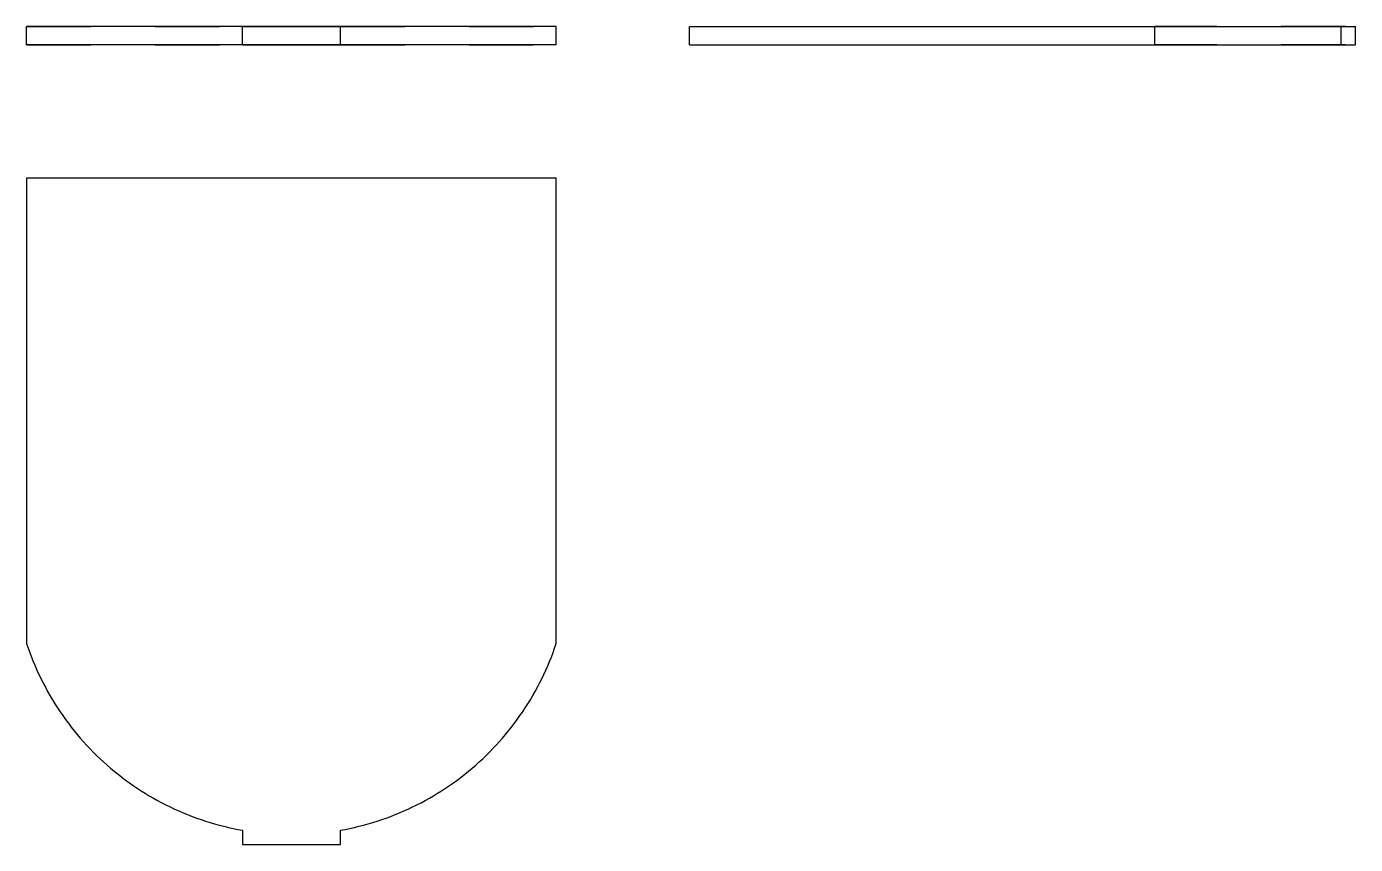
# Model space of a CAD drawing. Extents: x 0 to 2.07, y 0 to 1.27.
import ezdxf

# ---------------------------------------------------------------- set-up
doc = ezdxf.new("R2010")
doc.units = 0
doc.linetypes.add('HIDDEN', pattern=[0.051763, 0.034526, -0.017237])
for name, color, linetype in [('FRONT', 7, 'CONTINUOUS'), ('FRONT_HID', 7, 'HIDDEN'), ('LEFT', 7, 'CONTINUOUS'), ('LEFT_HID', 7, 'HIDDEN'), ('TOP', 7, 'CONTINUOUS')]:
    doc.layers.add(name, color=color, linetype=linetype)

msp = doc.modelspace()

# ---------------------------------------------------------------- linework, layer by layer
at = {"layer": 'FRONT'}
for p, q in [((0, 1.242298), (0, 1.270849)), ((0.823225, 1.270849), (0, 1.270849)), ((0.823225, 1.242298), (0.823225, 1.270849)), ((0.823225, 1.242298), (0, 1.242298))]:
    msp.add_line(p, q, dxfattribs=at)
at = {"layer": 'FRONT_HID', "linetype": 'HIDDEN'}
for p, q in [((0, 1.270849), (0.335476, 1.270849)), ((0.411612, 1.270849), (0, 1.270849)), ((0.335476, 1.242298), (0.335476, 1.270849)), ((0.335476, 1.270849), (0.411612, 1.270849)), ((0.335476, 1.242298), (0.335476, 1.270849)), ((0.335476, 1.270849), (0.411612, 1.270849)), ((0.411612, 1.270849), (0.487749, 1.270849)), ((0.411612, 1.270849), (0.487749, 1.270849)), ((0.823225, 1.270849), (0.411612, 1.270849)), ((0.487749, 1.242298), (0.487749, 1.270849)), ((0.487749, 1.242298), (0.487749, 1.270849)), ((0.487749, 1.270849), (0.823225, 1.270849)), ((0, 1.242298), (0.335476, 1.242298)), ((0.411612, 1.242298), (0, 1.242298)), ((0.335476, 1.242298), (0.411612, 1.242298)), ((0.335476, 1.242298), (0.411612, 1.242298)), ((0.411612, 1.242298), (0.487749, 1.242298)), ((0.411612, 1.242298), (0.487749, 1.242298)), ((0.823225, 1.242298), (0.411612, 1.242298)), ((0.487749, 1.242298), (0.823225, 1.242298))]:
    msp.add_line(p, q, dxfattribs=at)
at = {"layer": 'LEFT'}
for p, q in [((1.030274, 1.242298), (1.030274, 1.270849)), ((1.030274, 1.270849), (1.75357, 1.270849)), ((1.75357, 1.270849), (2.043594, 1.270849)), ((1.75357, 1.242298), (1.75357, 1.270849)), ((2.043594, 1.242298), (2.043594, 1.270849)), ((2.043594, 1.270849), (2.065522, 1.270849)), ((2.065522, 1.242298), (2.065522, 1.270849)), ((1.030274, 1.242298), (1.75357, 1.242298)), ((1.75357, 1.242298), (2.043594, 1.242298)), ((2.043594, 1.242298), (2.065522, 1.242298))]:
    msp.add_line(p, q, dxfattribs=at)
at = {"layer": 'LEFT_HID', "linetype": 'HIDDEN'}
for p, q in [((2.050327, 1.270849), (1.75357, 1.270849)), ((2.050327, 1.270849), (2.043594, 1.270849)), ((2.043594, 1.270849), (2.050327, 1.270849)), ((2.050327, 1.242298), (1.75357, 1.242298)), ((2.050327, 1.242298), (2.043594, 1.242298)), ((2.043594, 1.242298), (2.050327, 1.242298))]:
    msp.add_line(p, q, dxfattribs=at)
at = {"layer": 'TOP'}
for p, q in [((0, 1.035248), (0, 0.311953)), ((0.823225, 1.035248), (0, 1.035248)), ((0.823225, 0.311953), (0.823225, 1.035248)), ((0, 0.311953), (0.002394, 0.304963)), ((0.82083, 0.304963), (0.823225, 0.311953)), ((0.002394, 0.304963), (0.004907, 0.298015)), ((0.004907, 0.298015), (0.007538, 0.291111)), ((0.007538, 0.291111), (0.010286, 0.284253)), ((0.812939, 0.284253), (0.815687, 0.291111)), ((0.815687, 0.291111), (0.818318, 0.298015)), ((0.818318, 0.298015), (0.82083, 0.304963)), ((0.010286, 0.284253), (0.01315, 0.277442)), ((0.01315, 0.277442), (0.01613, 0.270682)), ((0.01613, 0.270682), (0.019224, 0.263973)), ((0.804, 0.263973), (0.807095, 0.270682)), ((0.807095, 0.270682), (0.810075, 0.277442)), ((0.810075, 0.277442), (0.812939, 0.284253)), ((0.019224, 0.263973), (0.022433, 0.257317)), ((0.022433, 0.257317), (0.025754, 0.250718)), ((0.025754, 0.250718), (0.029187, 0.244175)), ((0.794037, 0.244175), (0.79747, 0.250718)), ((0.79747, 0.250718), (0.800792, 0.257317)), ((0.800792, 0.257317), (0.804, 0.263973)), ((0.029187, 0.244175), (0.032731, 0.237693)), ((0.032731, 0.237693), (0.036385, 0.231271)), ((0.036385, 0.231271), (0.040148, 0.224913)), ((0.783076, 0.224913), (0.786839, 0.231271)), ((0.786839, 0.231271), (0.790493, 0.237693)), ((0.790493, 0.237693), (0.794037, 0.244175)), ((0.040148, 0.224913), (0.044019, 0.21862)), ((0.044019, 0.21862), (0.047996, 0.212393)), ((0.047996, 0.212393), (0.052078, 0.206235)), ((0.771146, 0.206235), (0.775229, 0.212393)), ((0.775229, 0.212393), (0.779206, 0.21862)), ((0.779206, 0.21862), (0.783076, 0.224913)), ((0.052078, 0.206235), (0.056265, 0.200148)), ((0.056265, 0.200148), (0.060555, 0.194132)), ((0.060555, 0.194132), (0.064947, 0.188191)), ((0.064947, 0.188191), (0.069439, 0.182325)), ((0.753785, 0.182325), (0.758278, 0.188191)), ((0.758278, 0.188191), (0.762669, 0.194132)), ((0.762669, 0.194132), (0.766959, 0.200148)), ((0.766959, 0.200148), (0.771146, 0.206235)), ((0.069439, 0.182325), (0.074031, 0.176537)), ((0.074031, 0.176537), (0.07872, 0.170828)), ((0.07872, 0.170828), (0.083506, 0.165199)), ((0.739719, 0.165199), (0.744504, 0.170828)), ((0.744504, 0.170828), (0.749194, 0.176537)), ((0.749194, 0.176537), (0.753785, 0.182325)), ((0.083506, 0.165199), (0.088387, 0.159653)), ((0.088387, 0.159653), (0.093362, 0.15419)), ((0.093362, 0.15419), (0.098429, 0.148814)), ((0.098429, 0.148814), (0.103587, 0.143524)), ((0.719637, 0.143524), (0.724795, 0.148814)), ((0.724795, 0.148814), (0.729863, 0.15419)), ((0.729863, 0.15419), (0.734837, 0.159653)), ((0.734837, 0.159653), (0.739719, 0.165199)), ((0.103587, 0.143524), (0.108835, 0.138323)), ((0.108835, 0.138323), (0.11417, 0.133212)), ((0.11417, 0.133212), (0.119591, 0.128192)), ((0.119591, 0.128192), (0.125097, 0.123266)), ((0.698127, 0.123266), (0.703633, 0.128192)), ((0.703633, 0.128192), (0.709055, 0.133212)), ((0.709055, 0.133212), (0.71439, 0.138323)), ((0.71439, 0.138323), (0.719637, 0.143524)), ((0.125097, 0.123266), (0.130686, 0.118434)), ((0.130686, 0.118434), (0.136357, 0.113698)), ((0.136357, 0.113698), (0.142108, 0.109059)), ((0.142108, 0.109059), (0.147936, 0.104519)), ((0.147936, 0.104519), (0.153841, 0.100078)), ((0.669383, 0.100078), (0.675288, 0.104519)), ((0.675288, 0.104519), (0.681117, 0.109059)), ((0.681117, 0.109059), (0.686868, 0.113698)), ((0.686868, 0.113698), (0.692538, 0.118434)), ((0.692538, 0.118434), (0.698127, 0.123266)), ((0.153841, 0.100078), (0.159821, 0.095739)), ((0.159821, 0.095739), (0.165874, 0.091503)), ((0.165874, 0.091503), (0.171998, 0.08737)), ((0.171998, 0.08737), (0.178192, 0.083342)), ((0.178192, 0.083342), (0.184453, 0.07942)), ((0.638771, 0.07942), (0.645033, 0.083342)), ((0.645033, 0.083342), (0.651226, 0.08737)), ((0.651226, 0.08737), (0.65735, 0.091503)), ((0.65735, 0.091503), (0.663403, 0.095739)), ((0.663403, 0.095739), (0.669383, 0.100078)), ((0.184453, 0.07942), (0.190781, 0.075605)), ((0.190781, 0.075605), (0.197172, 0.071898)), ((0.197172, 0.071898), (0.203625, 0.068301)), ((0.203625, 0.068301), (0.210139, 0.064815)), ((0.210139, 0.064815), (0.216712, 0.061439)), ((0.606513, 0.061439), (0.613085, 0.064815)), ((0.613085, 0.064815), (0.619599, 0.068301)), ((0.619599, 0.068301), (0.626053, 0.071898)), ((0.626053, 0.071898), (0.632444, 0.075605)), ((0.632444, 0.075605), (0.638771, 0.07942)), ((0.216712, 0.061439), (0.22334, 0.058177)), ((0.22334, 0.058177), (0.230024, 0.055027)), ((0.230024, 0.055027), (0.23676, 0.051992)), ((0.23676, 0.051992), (0.243546, 0.049072)), ((0.243546, 0.049072), (0.250382, 0.046268)), ((0.250382, 0.046268), (0.257264, 0.04358)), ((0.257264, 0.04358), (0.264191, 0.041011)), ((0.559033, 0.041011), (0.56596, 0.04358)), ((0.56596, 0.04358), (0.572843, 0.046268)), ((0.572843, 0.046268), (0.579678, 0.049072)), ((0.579678, 0.049072), (0.586465, 0.051992)), ((0.586465, 0.051992), (0.593201, 0.055027)), ((0.593201, 0.055027), (0.599884, 0.058177)), ((0.599884, 0.058177), (0.606513, 0.061439)), ((0.264191, 0.041011), (0.271161, 0.038559)), ((0.271161, 0.038559), (0.278172, 0.036227)), ((0.278172, 0.036227), (0.285221, 0.034015)), ((0.285221, 0.034015), (0.292307, 0.031922)), ((0.292307, 0.031922), (0.299427, 0.029951)), ((0.299427, 0.029951), (0.30658, 0.028102)), ((0.30658, 0.028102), (0.313764, 0.026374)), ((0.313764, 0.026374), (0.320975, 0.024769)), ((0.320975, 0.024769), (0.328214, 0.023287)), ((0.328214, 0.023287), (0.335476, 0.021928)), ((0.335476, 0.021929), (0.335476, 0)), ((0.487749, 0.021928), (0.495011, 0.023287)), ((0.487749, 0), (0.487749, 0.021929)), ((0.495011, 0.023287), (0.502249, 0.024769)), ((0.502249, 0.024769), (0.509461, 0.026374)), ((0.509461, 0.026374), (0.516644, 0.028102)), ((0.516644, 0.028102), (0.523797, 0.029951)), ((0.523797, 0.029951), (0.530918, 0.031922)), ((0.530918, 0.031922), (0.538004, 0.034015)), ((0.538004, 0.034015), (0.545053, 0.036227)), ((0.545053, 0.036227), (0.552063, 0.038559)), ((0.552063, 0.038559), (0.559033, 0.041011)), ((0.335476, 0), (0.411612, 0)), ((0.411612, 0), (0.487749, 0))]:
    msp.add_line(p, q, dxfattribs=at)

doc.saveas('drawing.dxf')
